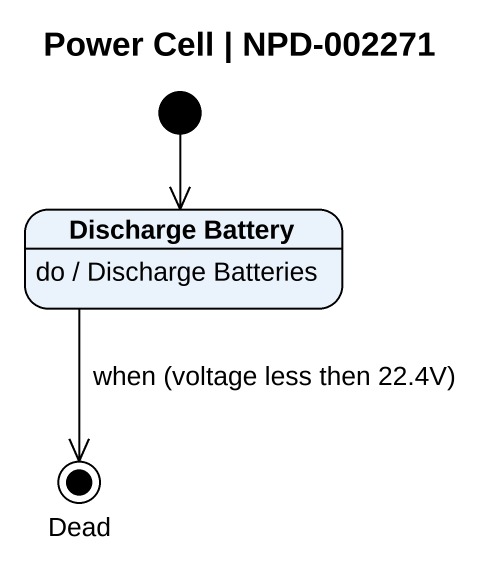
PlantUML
@startuml
title Power Cell | NPD-002271
hide empty description
state "Discharge Battery" as Discharge_Battery
Discharge_Battery : do / Discharge Batteries
state Dead <<end>>
[*] --> Discharge_Battery
Discharge_Battery --> Dead : when (voltage less then 22.4V)
@enduml
